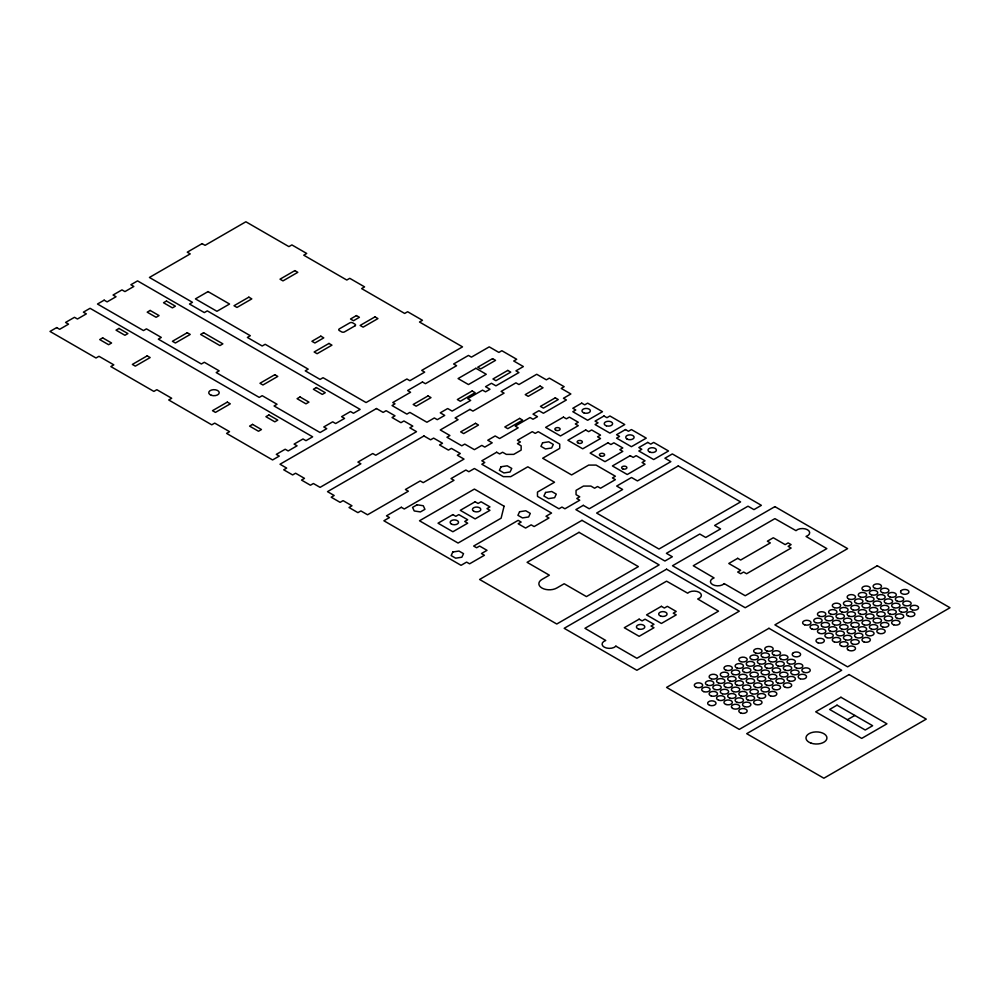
<?xml version="1.0" encoding="UTF-8"?>
<svg xmlns="http://www.w3.org/2000/svg" width="1000" height="1000" viewBox="0 0 1000 1000"><rect width="100%" height="100%" fill="white"/><g stroke="black" fill="none" stroke-linecap="round" stroke-linejoin="round"><path stroke-width="1.5" d="M847.412 719.725L854.837 715.45M504.075 506.213L501.112 518.2L458.075 543.05L419.5 520.775L474.4 489.075L504.075 506.213M452.812 552L451.15 555.575L455.675 558.188L461.863 557.225L463.525 553.663L459 551.05L452.812 552M501.037 466.763L499.387 470.325L503.913 472.938L510.087 471.987L511.75 468.413L507.225 465.8L501.037 466.763M542.587 442.775L540.938 446.337L545.462 448.95L551.638 448L553.3 444.425L548.775 441.812L542.587 442.775M519.587 511.737L517.925 515.312L522.463 517.925L528.638 516.962L530.3 513.4L525.775 510.775L519.587 511.737M545.562 492.463L543.9 496.025L548.425 498.638L554.612 497.688L556.263 494.113L551.737 491.5L545.562 492.463M792.7 653.3L792.312 653.9A4.2 2.425 0 0 0 796.587 656.85L797.663 656.737A4.2 2.425 0 0 0 799.638 652.875A4.2 2.425 0 0 0 792.7 653.3M901.025 590.763L900.65 591.35A4.2 2.425 0 0 0 904.912 594.3L906 594.2A4.2 2.425 0 0 0 907.962 590.325A4.2 2.425 0 0 0 901.025 590.763M615.887 646.15L615.8 646.263A7.35 4.237 0 0 1 604.25 647.15A7.35 4.237 0 0 1 605.763 640.475L584.95 628.3L666.575 581.175L687.663 593.188A7.35 4.237 0 0 1 699.212 592.312A7.35 4.237 0 0 1 697.7 598.987L718.512 611.163L636.888 658.288L615.887 646.15M724.212 583.612L724.125 583.725A7.35 4.237 0 0 1 712.575 584.6A7.35 4.237 0 0 1 714.087 577.938L693.275 565.75L774.9 518.638L795.987 530.65A7.35 4.237 0 0 1 807.537 529.775A7.35 4.237 0 0 1 806.025 536.438L826.838 548.625L745.212 595.737L724.212 583.612M56.675 327.587L50 331.438L96 358L98.975 356.287L113.812 364.85L110.838 366.562L153.875 391.413L156.838 389.7L171.688 398.263L168.713 399.975L211.75 424.825L214.713 423.113L229.55 431.675L226.588 433.387L272.587 459.95L279.262 456.087L276.3 454.375L285.2 449.237L288.175 450.95L297.075 445.812L294.1 444.1L303.012 438.963L305.975 440.675L312.65 436.812L90.062 308.3L83.387 312.162L86.35 313.875L77.45 319.012L74.488 317.3L65.575 322.438L68.55 324.15L59.65 329.3L56.675 327.587M104.162 300.163L97.487 304.025L143.488 330.575L146.45 328.862L161.3 337.438L158.325 339.15L201.363 363.988L204.325 362.275L219.163 370.85L216.2 372.562L259.237 397.4L262.2 395.688L277.038 404.263L274.075 405.975L320.075 432.537L326.75 428.675L323.787 426.962L332.688 421.825L335.65 423.537L344.562 418.4L341.587 416.688L350.5 411.538L353.462 413.25L360.138 409.4L137.55 280.887L130.875 284.75L133.837 286.462L124.938 291.6L121.975 289.887L113.062 295.025L116.037 296.737L107.125 301.875L104.162 300.163M202.1 243.625L187.262 252.188L190.225 253.9L149.425 277.462L192.463 302.312L189.488 304.025L204.325 312.587L207.3 310.875L250.325 335.725L247.362 337.438L262.2 346L265.175 344.288L308.2 369.137L305.238 370.85L320.075 379.412L323.038 377.7L366.075 402.55L406.887 378.988L409.85 380.7L424.688 372.137L421.725 370.412L462.525 346.863L419.5 322.013L422.463 320.3L407.625 311.737L404.663 313.45L361.625 288.6L364.588 286.887L349.75 278.325L346.788 280.038L303.75 255.188L306.725 253.475L291.875 244.913L288.913 246.625L245.875 221.775L205.075 245.338L202.1 243.625M102.675 337.863L99.712 339.575L108.612 344.712L111.587 343L102.675 337.863M119 328.438L116.037 330.15L124.938 335.288L127.9 333.575L119 328.438M150.162 310.45L147.2 312.162L156.1 317.3L159.062 315.587L150.162 310.45M166.488 301.025L163.525 302.738L172.425 307.875L175.387 306.163L166.488 301.025M208.038 291.6L195.425 298.888L216.938 311.3L229.55 304.025L208.038 291.6M147.2 355.85L132.363 364.425L135.325 366.138L150.162 357.562L147.2 355.85M187.262 332.725L172.425 341.287L175.387 343L190.225 334.438L187.262 332.725M248.85 297.162L234.013 305.738L236.975 307.45L251.812 298.888L248.85 297.162M294.85 270.613L280.012 279.175L282.975 280.887L297.812 272.325L294.85 270.613M203.588 332.725L200.613 334.438L219.913 345.575L222.875 343.862L203.588 332.725M320.812 336.15L311.913 341.287L314.875 343L323.787 337.863L320.812 336.15M356.425 315.587L350.5 319.012L353.475 320.737L359.412 317.3L356.425 315.587M354.938 325.863L344.562 331.863A2.1 1.212 0 0 1 341.587 331.863L339.363 330.588A2.1 1.212 0 0 1 339.363 328.862L349.762 322.875A2.1 1.212 0 0 1 352.738 322.875L354.938 324.15A2.1 1.212 0 0 1 354.938 325.863M227.325 402.113L212.488 410.688L215.463 412.4L230.3 403.837L227.325 402.113M274.812 374.7L259.975 383.275L262.938 384.988L277.787 376.413L274.812 374.7M328.975 343.438L314.137 352L317.113 353.713L331.95 345.15L328.975 343.438M374.975 316.875L360.138 325.438L363.113 327.15L377.95 318.587L374.975 316.875M252.55 424.387L249.587 426.112L258.488 431.25L261.462 429.538L252.55 424.387M268.875 414.975L265.912 416.688L274.812 421.825L277.787 420.112L268.875 414.975M300.038 396.975L297.075 398.688L305.975 403.837L308.95 402.113L300.038 396.975M316.363 387.55L313.4 389.263L322.3 394.412L325.262 392.7L316.363 387.55M376.463 408.537L280.012 464.237L286.688 468.088L283.712 469.8L292.625 474.938L295.587 473.225L304.488 478.363L301.525 480.075L310.425 485.225L313.4 483.512L320.075 487.362L360.887 463.8L357.912 462.088L372.75 453.525L375.725 455.238L416.525 431.675L409.85 427.825L412.825 426.112L403.913 420.962L400.95 422.675L392.05 417.537L395.012 415.825L386.112 410.688L383.137 412.4L376.463 408.537M422.463 381.987L407.625 390.55L410.588 392.262L392.788 402.55L395.012 403.837L392.05 405.55L406.887 414.113L409.85 412.4L426.912 422.25L434.338 417.962L437.3 419.675L444.725 415.4L440.275 412.825L447.688 408.537L452.137 411.112L470.688 400.4L467.725 398.688L482.562 390.125L485.538 391.838L489.988 389.263L485.538 386.7L491.463 383.275L495.925 385.838L518.925 372.562L515.95 370.85L523.375 366.562L513.725 361L516.7 359.275L501.85 350.712L498.888 352.425L489.237 346.863L471.438 357.137L468.462 355.425L453.625 363.988L456.6 365.712L425.438 383.7L422.463 381.987M428.025 395.913L413.188 404.475L416.163 406.188L431 397.625L428.025 395.913M475.887 368.275L458.075 378.562L468.462 384.55L486.275 374.275L475.887 368.275M492.575 358.638L477.738 367.2L480.712 368.925L495.55 360.35L492.575 358.638M472.175 390.975L457.337 399.55L460.3 401.262L475.15 392.7L472.175 390.975M507.788 370.412L492.95 378.988L495.925 380.7L510.763 372.137L507.788 370.412M423.95 435.962L327.5 491.65L334.175 495.5L331.2 497.212L340.112 502.35L343.075 500.637L351.975 505.788L349.012 507.5L357.912 512.638L360.887 510.925L367.562 514.775L408.363 491.213L405.4 489.5L420.238 480.938L423.212 482.65L464.012 459.087L457.337 455.238L460.3 453.525L451.4 448.387L448.438 450.1L439.525 444.95L442.5 443.237L433.6 438.1L430.625 439.812L423.95 435.962M469.95 409.4L455.112 417.962L458.075 419.675L440.275 429.963L449.913 435.525L446.95 437.25L461.788 445.812L464.762 444.1L474.4 449.663L481.825 445.387L484.787 447.1L492.212 442.812L487.762 440.238L495.175 435.962L499.625 438.525L518.175 427.825L515.212 426.112L530.05 417.537L533.013 419.25L537.475 416.688L533.013 414.113L538.95 410.688L543.4 413.25L566.4 399.975L563.438 398.263L570.862 393.975L561.213 388.413L564.175 386.7L549.338 378.125L546.375 379.837L536.725 374.275L518.925 384.55L515.95 382.837L501.112 391.413L504.075 393.125L472.912 411.112L469.95 409.4M475.513 423.325L460.675 431.887L463.65 433.6L478.488 425.037L475.513 423.325M540.062 386.05L525.225 394.625L528.2 396.337L543.038 387.762L540.062 386.05M519.663 418.4L504.825 426.962L507.788 428.675L522.625 420.112L519.663 418.4M555.275 397.837L540.438 406.4L543.4 408.113L558.25 399.55L555.275 397.837M401.325 507.287L386.475 515.85L389.45 517.562L383.888 520.775L461.05 565.325L466.613 562.112L469.575 563.825L484.425 555.262L481.45 553.55L487.013 550.337L479.6 546.05L476.625 547.762L473.663 546.05L518.175 520.35L521.15 522.062L518.175 523.775L525.6 528.062L531.163 524.85L534.125 526.562L548.975 517.987L546 516.275L551.562 513.062L474.4 468.512L468.837 471.725L465.875 470.012L451.025 478.587L454 480.3L404.288 509L401.325 507.287M496.662 452.238L481.825 460.8L484.787 462.512L481.825 464.237L503.338 476.65L510.763 476.65L527.825 466.8L554.538 482.225L537.475 492.075L537.475 496.362L558.987 508.787L561.95 507.062L564.925 508.787L579.763 500.213L576.788 498.5L579.763 496.788L576.05 494.65L576.05 490.363L583.475 486.075L590.887 486.075L594.6 488.225L597.562 486.512L600.538 488.225L615.375 479.65L612.413 477.938L615.375 476.225L596.087 465.087L588.663 465.087L571.6 474.938L542.663 458.237L559.725 448.387L559.725 444.1L538.212 431.675L535.237 433.387L532.275 431.675L517.438 440.238L520.4 441.95L517.438 443.675L521.15 445.812L521.15 450.1L513.725 454.375L506.312 454.375L502.6 452.238L499.625 453.95L496.662 452.238M581.712 403.137L572.812 408.275L575.775 409.988L572.812 411.7L587.65 420.275L602.487 411.7L587.65 403.137L584.688 404.85L581.712 403.137M563.438 417.113L545.625 427.388L560.475 435.962L578.275 425.675L575.312 423.963L578.275 422.25L569.375 417.113L566.4 418.825L563.438 417.113M417.1 504.787L412.575 507.4L414.225 510.962L420.412 511.925L424.938 509.312L423.275 505.737L417.1 504.787M603.975 415.988L595.075 421.125L598.038 422.837L595.075 424.55L609.913 433.125L624.75 424.55L609.913 415.988L606.938 417.7L603.975 415.988M585.7 429.963L567.888 440.238L582.725 448.812L600.538 438.525L597.562 436.812L600.538 435.1L591.638 429.963L588.663 431.675L585.7 429.963M452.863 514.612L438.025 523.188L452.863 531.75L467.7 523.188L464.738 521.462L467.7 519.75L458.8 514.612L455.825 516.325L452.863 514.612M475.125 501.763L460.288 510.325L475.125 518.9L489.963 510.325L486.987 508.612L489.963 506.9L481.062 501.763L478.088 503.475L475.125 501.763M625.487 429.562L616.575 434.7L619.55 436.413L616.575 438.137L631.413 446.7L646.263 438.137L631.413 429.562L628.45 431.275L625.487 429.562M607.95 442.812L590.15 453.088L604.987 461.662L622.8 451.375L619.825 449.663L622.8 447.95L613.888 442.812L610.925 444.525L607.95 442.812M647.738 442.413L638.837 447.55L641.8 449.275L638.837 450.988L653.675 459.55L668.512 450.988L653.675 442.413L650.713 444.125L647.738 442.413M630.212 455.662L612.413 465.95L627.25 474.513L645.05 464.237L642.087 462.512L645.05 460.8L636.15 455.662L633.188 457.375L630.212 455.662M583.3 505.337L575.875 509.625L664.912 561.025L672.337 556.75L666.4 553.325L699.788 534.038L705.725 537.475L720.562 528.9L714.625 525.475L748.012 506.2L753.95 509.625L761.375 505.337L672.337 453.938L664.912 458.225L670.85 461.65L637.463 480.925L631.525 477.5L616.688 486.062L622.625 489.487L589.237 508.775L583.3 505.337M581.987 520.35L479.6 579.462L556.763 624.012L659.15 564.9L581.987 520.35M678.275 465.938L596.65 513.05L658.975 549.038L740.6 501.912L678.275 465.938M579.025 532.337L527.087 562.325L549.338 575.175L541.925 579.462A10.488 6.062 0 0 0 541.925 588.025A10.488 6.062 0 0 0 556.763 588.025L564.175 583.75L586.438 596.6L638.375 566.613L579.025 532.337M666.575 569.188L564.175 628.3L636.888 670.275L739.287 611.163L666.575 569.188M774.9 506.637L672.5 565.75L745.212 607.737L847.613 548.625L774.9 506.637M737.688 558.325L728.787 563.475L740.65 570.325L737.688 572.038L740.65 573.75L743.625 572.038L746.587 573.75L791.112 548.05L788.138 546.337L791.112 544.625L788.138 542.913L785.175 544.625L773.3 537.762L767.362 541.2L770.337 542.913L740.65 560.037L737.688 558.325M639.138 619.175L624.288 627.737L639.138 636.312L653.975 627.737L651 626.025L653.975 624.312L645.062 619.175L642.1 620.887L639.138 619.175M661.388 606.325L646.55 614.888L661.388 623.462L676.225 614.888L673.263 613.175L676.225 611.462L667.325 606.325L664.362 608.038L661.388 606.325M768.962 628.3L666.575 687.412L739.287 729.388L841.675 670.275L768.962 628.3M877.288 565.75L774.9 624.875L847.613 666.85L950 607.737L877.288 565.75M849.087 674.562L746.7 733.675L823.863 778.225L926.263 719.112L849.087 674.562M840.938 697.262L815.7 711.825L861.712 738.388L886.938 723.825L840.938 697.262M837.025 705.163L829.613 709.45L865.225 730.013L872.638 725.725L837.025 705.163M211.35 395.312A5.25 3.025 0 0 0 219.225 392.7A5.25 3.025 0 0 0 211.35 390.075A5.25 3.025 0 0 0 211.35 395.312M556.188 430.412A2.625 1.512 0 0 0 560.125 429.1A2.625 1.512 0 0 0 556.188 427.788A2.625 1.512 0 0 0 556.188 430.412M578.45 443.263A2.625 1.512 0 0 0 582.388 441.95A2.625 1.512 0 0 0 578.45 440.65A2.625 1.512 0 0 0 578.45 443.263M600.712 456.125A2.625 1.512 0 0 0 604.637 454.812A2.625 1.512 0 0 0 600.712 453.5A2.625 1.512 0 0 0 600.712 456.125M622.962 468.975A2.625 1.512 0 0 0 626.9 467.663A2.625 1.512 0 0 0 622.962 466.35A2.625 1.512 0 0 0 622.962 468.975M606.325 425.8A4.2 2.425 0 0 0 612.625 423.7A4.2 2.425 0 0 0 606.325 421.6A4.2 2.425 0 0 0 606.325 425.8M650.1 452.225A4.2 2.425 0 0 0 656.388 450.125A4.2 2.425 0 0 0 650.1 448.025A4.2 2.425 0 0 0 650.1 452.225M451.375 524.038A4.2 2.425 0 0 0 458.4 522.95A4.2 2.425 0 0 0 453.263 519.987A4.2 2.425 0 0 0 451.375 524.038M638.513 628.987A4.2 2.425 0 0 0 644.812 626.888A4.2 2.425 0 0 0 638.513 624.788A4.2 2.425 0 0 0 638.513 628.987M584.062 412.95A4.2 2.425 0 0 0 590.363 410.85A4.2 2.425 0 0 0 584.062 408.75A4.2 2.425 0 0 0 584.062 412.95M626.962 438.988A4.2 2.425 0 0 0 633.987 437.9A4.2 2.425 0 0 0 628.85 434.938A4.2 2.425 0 0 0 626.962 438.988M473.638 511.188A4.2 2.425 0 0 0 480.662 510.1A4.2 2.425 0 0 0 475.513 507.137A4.2 2.425 0 0 0 473.638 511.188M660.775 616.138A4.2 2.425 0 0 0 667.075 614.038A4.2 2.425 0 0 0 660.775 611.938A4.2 2.425 0 0 0 660.775 616.138M766.862 650.962A4.2 2.425 0 0 0 773.162 648.863A4.2 2.425 0 0 0 766.862 646.762A4.2 2.425 0 0 0 766.862 650.962M774.287 655.238A4.2 2.425 0 0 0 780.575 653.138A4.2 2.425 0 0 0 774.287 651.038A4.2 2.425 0 0 0 774.287 655.238M780.837 659.137A4.2 2.425 0 0 0 787.85 658.05A4.2 2.425 0 0 0 782.712 655.088A4.2 2.425 0 0 0 780.837 659.137M789.125 663.812A4.2 2.425 0 0 0 795.413 661.712A4.2 2.425 0 0 0 789.125 659.613A4.2 2.425 0 0 0 789.125 663.812M796.538 668.088A4.2 2.425 0 0 0 802.837 665.987A4.2 2.425 0 0 0 796.538 663.9A4.2 2.425 0 0 0 796.538 668.088M803.962 672.375A4.2 2.425 0 0 0 810.263 670.275A4.2 2.425 0 0 0 803.962 668.175A4.2 2.425 0 0 0 803.962 672.375M755.738 653.1A4.2 2.425 0 0 0 762.025 651A4.2 2.425 0 0 0 755.738 648.9A4.2 2.425 0 0 0 755.738 653.1M763.15 657.387A4.2 2.425 0 0 0 769.45 655.288A4.2 2.425 0 0 0 763.15 653.188A4.2 2.425 0 0 0 763.15 657.387M770.575 661.663A4.2 2.425 0 0 0 776.862 659.562A4.2 2.425 0 0 0 770.575 657.463A4.2 2.425 0 0 0 770.575 661.663M777.987 665.95A4.2 2.425 0 0 0 784.287 663.85A4.2 2.425 0 0 0 777.987 661.75A4.2 2.425 0 0 0 777.987 665.95M785.413 670.238A4.2 2.425 0 0 0 791.712 668.138A4.2 2.425 0 0 0 785.413 666.038A4.2 2.425 0 0 0 785.413 670.238M792.837 674.513A4.2 2.425 0 0 0 799.125 672.412A4.2 2.425 0 0 0 792.837 670.325A4.2 2.425 0 0 0 792.837 674.513M800.25 678.8A4.2 2.425 0 0 0 806.55 676.7A4.2 2.425 0 0 0 800.25 674.6A4.2 2.425 0 0 0 800.25 678.8M752.025 659.525A4.2 2.425 0 0 0 758.325 657.425A4.2 2.425 0 0 0 752.025 655.325A4.2 2.425 0 0 0 752.025 659.525M759.438 663.812A4.2 2.425 0 0 0 765.738 661.712A4.2 2.425 0 0 0 759.438 659.613A4.2 2.425 0 0 0 759.438 663.812M766.862 668.088A4.2 2.425 0 0 0 773.162 665.987A4.2 2.425 0 0 0 766.862 663.9A4.2 2.425 0 0 0 766.862 668.088M774.287 672.375A4.2 2.425 0 0 0 780.575 670.275A4.2 2.425 0 0 0 774.287 668.175A4.2 2.425 0 0 0 774.287 672.375M781.7 676.663A4.2 2.425 0 0 0 788 674.562A4.2 2.425 0 0 0 781.7 672.463A4.2 2.425 0 0 0 781.7 676.663M789.125 680.938A4.2 2.425 0 0 0 795.413 678.838A4.2 2.425 0 0 0 789.125 676.75A4.2 2.425 0 0 0 789.125 680.938M740.9 661.663A4.2 2.425 0 0 0 747.188 659.562A4.2 2.425 0 0 0 740.9 657.463A4.2 2.425 0 0 0 740.9 661.663M747.45 665.562A4.2 2.425 0 0 0 754.463 664.475A4.2 2.425 0 0 0 749.325 661.513A4.2 2.425 0 0 0 747.45 665.562M755.738 670.238A4.2 2.425 0 0 0 762.025 668.138A4.2 2.425 0 0 0 755.738 666.038A4.2 2.425 0 0 0 755.738 670.238M763.15 674.513A4.2 2.425 0 0 0 769.45 672.412A4.2 2.425 0 0 0 763.15 670.325A4.2 2.425 0 0 0 763.15 674.513M770.575 678.8A4.2 2.425 0 0 0 776.862 676.7A4.2 2.425 0 0 0 770.575 674.6A4.2 2.425 0 0 0 770.575 678.8M777.987 683.088A4.2 2.425 0 0 0 784.287 680.987A4.2 2.425 0 0 0 777.987 678.888A4.2 2.425 0 0 0 777.987 683.088M785.413 687.362A4.2 2.425 0 0 0 791.712 685.275A4.2 2.425 0 0 0 785.413 683.175A4.2 2.425 0 0 0 785.413 687.362M737.188 668.088A4.2 2.425 0 0 0 743.475 665.987A4.2 2.425 0 0 0 737.188 663.9A4.2 2.425 0 0 0 737.188 668.088M744.6 672.375A4.2 2.425 0 0 0 750.9 670.275A4.2 2.425 0 0 0 744.6 668.175A4.2 2.425 0 0 0 744.6 672.375M751.15 676.275A4.2 2.425 0 0 0 758.175 675.188A4.2 2.425 0 0 0 753.037 672.225A4.2 2.425 0 0 0 751.15 676.275M759.438 680.938A4.2 2.425 0 0 0 765.738 678.838A4.2 2.425 0 0 0 759.438 676.75A4.2 2.425 0 0 0 759.438 680.938M766.862 685.225A4.2 2.425 0 0 0 773.162 683.125A4.2 2.425 0 0 0 766.862 681.025A4.2 2.425 0 0 0 766.862 685.225M774.287 689.513A4.2 2.425 0 0 0 780.575 687.412A4.2 2.425 0 0 0 774.287 685.312A4.2 2.425 0 0 0 774.287 689.513M726.05 670.238A4.2 2.425 0 0 0 732.35 668.138A4.2 2.425 0 0 0 726.05 666.038A4.2 2.425 0 0 0 726.05 670.238M733.475 674.513A4.2 2.425 0 0 0 739.775 672.412A4.2 2.425 0 0 0 733.475 670.325A4.2 2.425 0 0 0 733.475 674.513M740.9 678.8A4.2 2.425 0 0 0 747.188 676.7A4.2 2.425 0 0 0 740.9 674.6A4.2 2.425 0 0 0 740.9 678.8M748.312 683.088A4.2 2.425 0 0 0 754.613 680.987A4.2 2.425 0 0 0 748.312 678.888A4.2 2.425 0 0 0 748.312 683.088M755.738 687.362A4.2 2.425 0 0 0 762.025 685.275A4.2 2.425 0 0 0 755.738 683.175A4.2 2.425 0 0 0 755.738 687.362M763.15 691.65A4.2 2.425 0 0 0 769.45 689.55A4.2 2.425 0 0 0 763.15 687.45A4.2 2.425 0 0 0 763.15 691.65M770.575 695.938A4.2 2.425 0 0 0 776.862 693.838A4.2 2.425 0 0 0 770.575 691.737A4.2 2.425 0 0 0 770.575 695.938M722.35 676.663A4.2 2.425 0 0 0 728.637 674.562A4.2 2.425 0 0 0 722.35 672.463A4.2 2.425 0 0 0 722.35 676.663M729.762 680.938A4.2 2.425 0 0 0 736.062 678.838A4.2 2.425 0 0 0 729.762 676.75A4.2 2.425 0 0 0 729.762 680.938M737.188 685.225A4.2 2.425 0 0 0 743.475 683.125A4.2 2.425 0 0 0 737.188 681.025A4.2 2.425 0 0 0 737.188 685.225M744.6 689.513A4.2 2.425 0 0 0 750.9 687.412A4.2 2.425 0 0 0 744.6 685.312A4.2 2.425 0 0 0 744.6 689.513M752.025 693.787A4.2 2.425 0 0 0 758.325 691.7A4.2 2.425 0 0 0 752.025 689.6A4.2 2.425 0 0 0 752.025 693.787M759.438 698.075A4.2 2.425 0 0 0 765.738 695.975A4.2 2.425 0 0 0 759.438 693.875A4.2 2.425 0 0 0 759.438 698.075M711.213 678.8A4.2 2.425 0 0 0 717.513 676.7A4.2 2.425 0 0 0 711.213 674.6A4.2 2.425 0 0 0 711.213 678.8M718.637 683.088A4.2 2.425 0 0 0 724.925 680.987A4.2 2.425 0 0 0 718.637 678.888A4.2 2.425 0 0 0 718.637 683.088M726.05 687.362A4.2 2.425 0 0 0 732.35 685.275A4.2 2.425 0 0 0 726.05 683.175A4.2 2.425 0 0 0 726.05 687.362M733.475 691.65A4.2 2.425 0 0 0 739.775 689.55A4.2 2.425 0 0 0 733.475 687.45A4.2 2.425 0 0 0 733.475 691.65M740.9 695.938A4.2 2.425 0 0 0 747.188 693.838A4.2 2.425 0 0 0 740.9 691.737A4.2 2.425 0 0 0 740.9 695.938M748.312 700.212A4.2 2.425 0 0 0 754.613 698.125A4.2 2.425 0 0 0 748.312 696.025A4.2 2.425 0 0 0 748.312 700.212M755.738 704.5A4.2 2.425 0 0 0 762.025 702.4A4.2 2.425 0 0 0 755.738 700.3A4.2 2.425 0 0 0 755.738 704.5M707.5 685.225A4.2 2.425 0 0 0 713.8 683.125A4.2 2.425 0 0 0 707.5 681.025A4.2 2.425 0 0 0 707.5 685.225M714.925 689.513A4.2 2.425 0 0 0 721.225 687.412A4.2 2.425 0 0 0 714.925 685.312A4.2 2.425 0 0 0 714.925 689.513M722.35 693.787A4.2 2.425 0 0 0 728.637 691.7A4.2 2.425 0 0 0 722.35 689.6A4.2 2.425 0 0 0 722.35 693.787M729.762 698.075A4.2 2.425 0 0 0 736.062 695.975A4.2 2.425 0 0 0 729.762 693.875A4.2 2.425 0 0 0 729.762 698.075M737.188 702.362A4.2 2.425 0 0 0 743.475 700.263A4.2 2.425 0 0 0 737.188 698.162A4.2 2.425 0 0 0 737.188 702.362M744.6 706.65A4.2 2.425 0 0 0 750.9 704.55A4.2 2.425 0 0 0 744.6 702.45A4.2 2.425 0 0 0 744.6 706.65M696.375 687.362A4.2 2.425 0 0 0 702.675 685.275A4.2 2.425 0 0 0 696.375 683.175A4.2 2.425 0 0 0 696.375 687.362M703.8 691.65A4.2 2.425 0 0 0 710.088 689.55A4.2 2.425 0 0 0 703.8 687.45A4.2 2.425 0 0 0 703.8 691.65M711.213 695.938A4.2 2.425 0 0 0 717.513 693.838A4.2 2.425 0 0 0 711.213 691.737A4.2 2.425 0 0 0 711.213 695.938M718.637 700.212A4.2 2.425 0 0 0 724.925 698.125A4.2 2.425 0 0 0 718.637 696.025A4.2 2.425 0 0 0 718.637 700.212M726.05 704.5A4.2 2.425 0 0 0 732.35 702.4A4.2 2.425 0 0 0 726.05 700.3A4.2 2.425 0 0 0 726.05 704.5M732.6 708.4A4.2 2.425 0 0 0 739.625 707.312A4.2 2.425 0 0 0 734.488 704.35A4.2 2.425 0 0 0 732.6 708.4M740.9 713.075A4.2 2.425 0 0 0 747.188 710.975A4.2 2.425 0 0 0 740.9 708.875A4.2 2.425 0 0 0 740.9 713.075M709.737 705.362A4.2 2.425 0 0 0 716.025 703.263A4.2 2.425 0 0 0 709.737 701.162A4.2 2.425 0 0 0 709.737 705.362M875.188 588.413A4.2 2.425 0 0 0 881.488 586.312A4.2 2.425 0 0 0 875.188 584.212A4.2 2.425 0 0 0 875.188 588.413M882.613 592.7A4.2 2.425 0 0 0 888.9 590.6A4.2 2.425 0 0 0 882.613 588.5A4.2 2.425 0 0 0 882.613 592.7M890.025 596.987A4.2 2.425 0 0 0 896.325 594.888A4.2 2.425 0 0 0 890.025 592.788A4.2 2.425 0 0 0 890.025 596.987M897.45 601.263A4.2 2.425 0 0 0 903.75 599.163A4.2 2.425 0 0 0 897.45 597.062A4.2 2.425 0 0 0 897.45 601.263M904.862 605.55A4.2 2.425 0 0 0 911.162 603.45A4.2 2.425 0 0 0 904.862 601.35A4.2 2.425 0 0 0 904.862 605.55M912.288 609.837A4.2 2.425 0 0 0 918.587 607.737A4.2 2.425 0 0 0 912.288 605.638A4.2 2.425 0 0 0 912.288 609.837M863.188 590.175A4.2 2.425 0 0 0 870.212 589.087A4.2 2.425 0 0 0 865.075 586.112A4.2 2.425 0 0 0 863.188 590.175M871.475 594.837A4.2 2.425 0 0 0 877.775 592.737A4.2 2.425 0 0 0 871.475 590.638A4.2 2.425 0 0 0 871.475 594.837M878.9 599.125A4.2 2.425 0 0 0 885.2 597.025A4.2 2.425 0 0 0 878.9 594.925A4.2 2.425 0 0 0 878.9 599.125M886.312 603.413A4.2 2.425 0 0 0 892.613 601.312A4.2 2.425 0 0 0 886.312 599.212A4.2 2.425 0 0 0 886.312 603.413M893.737 607.688A4.2 2.425 0 0 0 900.037 605.588A4.2 2.425 0 0 0 893.737 603.5A4.2 2.425 0 0 0 893.737 607.688M901.162 611.975A4.2 2.425 0 0 0 907.45 609.875A4.2 2.425 0 0 0 901.162 607.775A4.2 2.425 0 0 0 901.162 611.975M908.575 616.263A4.2 2.425 0 0 0 914.875 614.163A4.2 2.425 0 0 0 908.575 612.062A4.2 2.425 0 0 0 908.575 616.263M860.35 596.987A4.2 2.425 0 0 0 866.65 594.888A4.2 2.425 0 0 0 860.35 592.788A4.2 2.425 0 0 0 860.35 596.987M867.775 601.263A4.2 2.425 0 0 0 874.062 599.163A4.2 2.425 0 0 0 867.775 597.062A4.2 2.425 0 0 0 867.775 601.263M875.188 605.55A4.2 2.425 0 0 0 881.488 603.45A4.2 2.425 0 0 0 875.188 601.35A4.2 2.425 0 0 0 875.188 605.55M882.613 609.837A4.2 2.425 0 0 0 888.9 607.737A4.2 2.425 0 0 0 882.613 605.638A4.2 2.425 0 0 0 882.613 609.837M890.025 614.113A4.2 2.425 0 0 0 896.325 612.013A4.2 2.425 0 0 0 890.025 609.925A4.2 2.425 0 0 0 890.025 614.113M897.45 618.4A4.2 2.425 0 0 0 903.75 616.3A4.2 2.425 0 0 0 897.45 614.2A4.2 2.425 0 0 0 897.45 618.4M848.35 598.737A4.2 2.425 0 0 0 855.375 597.65A4.2 2.425 0 0 0 850.238 594.688A4.2 2.425 0 0 0 848.35 598.737M856.637 603.413A4.2 2.425 0 0 0 862.938 601.312A4.2 2.425 0 0 0 856.637 599.212A4.2 2.425 0 0 0 856.637 603.413M864.062 607.688A4.2 2.425 0 0 0 870.35 605.588A4.2 2.425 0 0 0 864.062 603.5A4.2 2.425 0 0 0 864.062 607.688M871.475 611.975A4.2 2.425 0 0 0 877.775 609.875A4.2 2.425 0 0 0 871.475 607.775A4.2 2.425 0 0 0 871.475 611.975M878.9 616.263A4.2 2.425 0 0 0 885.2 614.163A4.2 2.425 0 0 0 878.9 612.062A4.2 2.425 0 0 0 878.9 616.263M886.312 620.538A4.2 2.425 0 0 0 892.613 618.438A4.2 2.425 0 0 0 886.312 616.35A4.2 2.425 0 0 0 886.312 620.538M893.737 624.825A4.2 2.425 0 0 0 900.037 622.725A4.2 2.425 0 0 0 893.737 620.625A4.2 2.425 0 0 0 893.737 624.825M845.512 605.55A4.2 2.425 0 0 0 851.812 603.45A4.2 2.425 0 0 0 845.512 601.35A4.2 2.425 0 0 0 845.512 605.55M852.925 609.837A4.2 2.425 0 0 0 859.225 607.737A4.2 2.425 0 0 0 852.925 605.638A4.2 2.425 0 0 0 852.925 609.837M860.35 614.113A4.2 2.425 0 0 0 866.65 612.013A4.2 2.425 0 0 0 860.35 609.925A4.2 2.425 0 0 0 860.35 614.113M867.775 618.4A4.2 2.425 0 0 0 874.062 616.3A4.2 2.425 0 0 0 867.775 614.2A4.2 2.425 0 0 0 867.775 618.4M875.188 622.688A4.2 2.425 0 0 0 881.488 620.588A4.2 2.425 0 0 0 875.188 618.488A4.2 2.425 0 0 0 875.188 622.688M882.613 626.962A4.2 2.425 0 0 0 888.9 624.875A4.2 2.425 0 0 0 882.613 622.775A4.2 2.425 0 0 0 882.613 626.962M834.375 607.688A4.2 2.425 0 0 0 840.675 605.588A4.2 2.425 0 0 0 834.375 603.5A4.2 2.425 0 0 0 834.375 607.688M841.8 611.975A4.2 2.425 0 0 0 848.1 609.875A4.2 2.425 0 0 0 841.8 607.775A4.2 2.425 0 0 0 841.8 611.975M849.225 616.263A4.2 2.425 0 0 0 855.512 614.163A4.2 2.425 0 0 0 849.225 612.062A4.2 2.425 0 0 0 849.225 616.263M856.637 620.538A4.2 2.425 0 0 0 862.938 618.438A4.2 2.425 0 0 0 856.637 616.35A4.2 2.425 0 0 0 856.637 620.538M864.062 624.825A4.2 2.425 0 0 0 870.35 622.725A4.2 2.425 0 0 0 864.062 620.625A4.2 2.425 0 0 0 864.062 624.825M871.475 629.113A4.2 2.425 0 0 0 877.775 627.013A4.2 2.425 0 0 0 871.475 624.913A4.2 2.425 0 0 0 871.475 629.113M878.9 633.387A4.2 2.425 0 0 0 885.2 631.3A4.2 2.425 0 0 0 878.9 629.2A4.2 2.425 0 0 0 878.9 633.387M830.675 614.113A4.2 2.425 0 0 0 836.963 612.013A4.2 2.425 0 0 0 830.675 609.925A4.2 2.425 0 0 0 830.675 614.113M838.088 618.4A4.2 2.425 0 0 0 844.388 616.3A4.2 2.425 0 0 0 838.088 614.2A4.2 2.425 0 0 0 838.088 618.4M845.512 622.688A4.2 2.425 0 0 0 851.812 620.588A4.2 2.425 0 0 0 845.512 618.488A4.2 2.425 0 0 0 845.512 622.688M852.925 626.962A4.2 2.425 0 0 0 859.225 624.875A4.2 2.425 0 0 0 852.925 622.775A4.2 2.425 0 0 0 852.925 626.962M860.35 631.25A4.2 2.425 0 0 0 866.65 629.15A4.2 2.425 0 0 0 860.35 627.05A4.2 2.425 0 0 0 860.35 631.25M867.775 635.538A4.2 2.425 0 0 0 874.062 633.438A4.2 2.425 0 0 0 867.775 631.337A4.2 2.425 0 0 0 867.775 635.538M819.538 616.263A4.2 2.425 0 0 0 825.837 614.163A4.2 2.425 0 0 0 819.538 612.062A4.2 2.425 0 0 0 819.538 616.263M826.963 620.538A4.2 2.425 0 0 0 833.263 618.438A4.2 2.425 0 0 0 826.963 616.35A4.2 2.425 0 0 0 826.963 620.538M834.375 624.825A4.2 2.425 0 0 0 840.675 622.725A4.2 2.425 0 0 0 834.375 620.625A4.2 2.425 0 0 0 834.375 624.825M841.8 629.113A4.2 2.425 0 0 0 848.1 627.013A4.2 2.425 0 0 0 841.8 624.913A4.2 2.425 0 0 0 841.8 629.113M849.225 633.387A4.2 2.425 0 0 0 855.512 631.3A4.2 2.425 0 0 0 849.225 629.2A4.2 2.425 0 0 0 849.225 633.387M855.775 637.288A4.2 2.425 0 0 0 862.788 636.2A4.2 2.425 0 0 0 857.65 633.237A4.2 2.425 0 0 0 855.775 637.288M864.062 641.963A4.2 2.425 0 0 0 870.35 639.862A4.2 2.425 0 0 0 864.062 637.762A4.2 2.425 0 0 0 864.062 641.963M815.837 622.688A4.2 2.425 0 0 0 822.125 620.588A4.2 2.425 0 0 0 815.837 618.488A4.2 2.425 0 0 0 815.837 622.688M822.387 626.587A4.2 2.425 0 0 0 829.4 625.5A4.2 2.425 0 0 0 824.262 622.525A4.2 2.425 0 0 0 822.387 626.587M829.8 630.862A4.2 2.425 0 0 0 836.825 629.775A4.2 2.425 0 0 0 831.688 626.812A4.2 2.425 0 0 0 829.8 630.862M838.088 635.538A4.2 2.425 0 0 0 844.388 633.438A4.2 2.425 0 0 0 838.088 631.337A4.2 2.425 0 0 0 838.088 635.538M845.512 639.825A4.2 2.425 0 0 0 851.812 637.725A4.2 2.425 0 0 0 845.512 635.625A4.2 2.425 0 0 0 845.512 639.825M852.062 643.713A4.2 2.425 0 0 0 859.087 642.625A4.2 2.425 0 0 0 853.938 639.663A4.2 2.425 0 0 0 852.062 643.713M804.7 624.825A4.2 2.425 0 0 0 811 622.725A4.2 2.425 0 0 0 804.7 620.625A4.2 2.425 0 0 0 804.7 624.825M812.125 629.113A4.2 2.425 0 0 0 818.413 627.013A4.2 2.425 0 0 0 812.125 624.913A4.2 2.425 0 0 0 812.125 629.113M819.538 633.387A4.2 2.425 0 0 0 825.837 631.3A4.2 2.425 0 0 0 819.538 629.2A4.2 2.425 0 0 0 819.538 633.387M826.963 637.675A4.2 2.425 0 0 0 833.263 635.575A4.2 2.425 0 0 0 826.963 633.475A4.2 2.425 0 0 0 826.963 637.675M834.375 641.963A4.2 2.425 0 0 0 840.675 639.862A4.2 2.425 0 0 0 834.375 637.762A4.2 2.425 0 0 0 834.375 641.963M841.8 646.25A4.2 2.425 0 0 0 848.1 644.15A4.2 2.425 0 0 0 841.8 642.05A4.2 2.425 0 0 0 841.8 646.25M848.35 650.138A4.2 2.425 0 0 0 855.375 649.062A4.2 2.425 0 0 0 850.238 646.087A4.2 2.425 0 0 0 848.35 650.138M818.062 642.812A4.2 2.425 0 0 0 824.35 640.725A4.2 2.425 0 0 0 818.062 638.625A4.2 2.425 0 0 0 818.062 642.812M811.2 743.2A10.488 6.062 0 0 0 826.938 737.962A10.488 6.062 0 0 0 811.2 732.712A10.488 6.062 0 0 0 811.2 743.2"/></g></svg>
